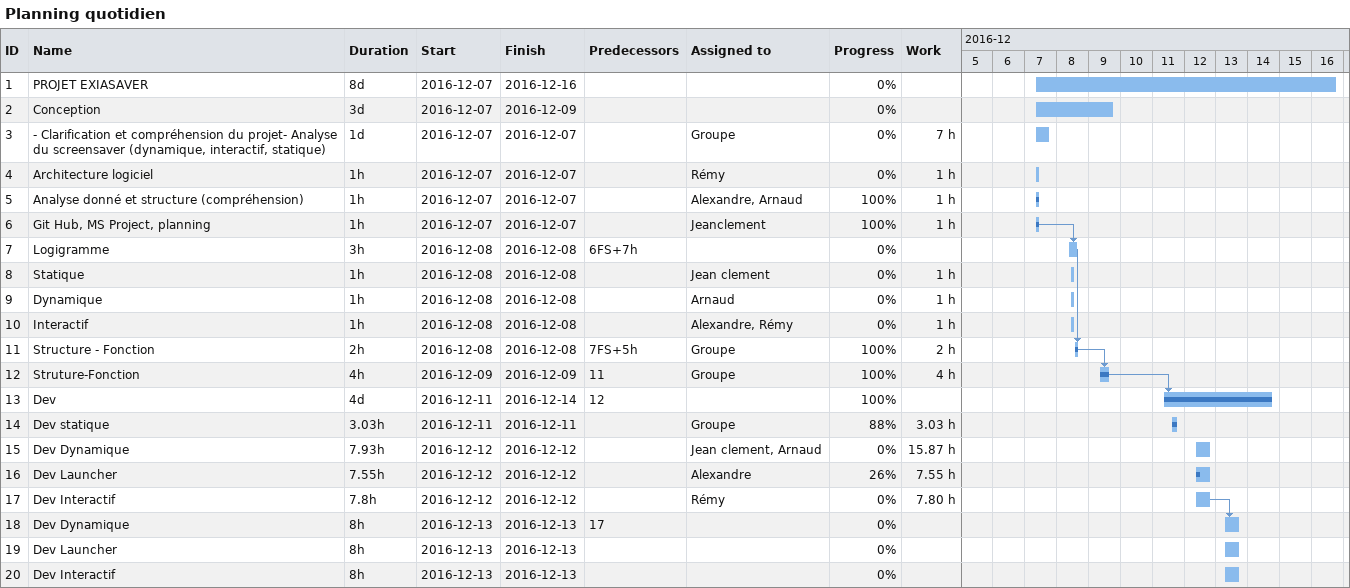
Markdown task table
Planning quotidien

| ID | Task | Duration | Start | Finish | Predecessors | Resources | % complete | Work (h) |
|---|---|---|---|---|---|---|---|---|
| 1 | PROJET EXIASAVER | 8d | 2016-12-07 | 2016-12-16 |  |  | 0 |  |
| 2 | Conception | 3d | 2016-12-07 | 2016-12-09 |  |  | 0 |  |
| 3 | - Clarification et compréhension du projet- Analyse du screensaver (dynamique, interactif, statique) | 1d | 2016-12-07 | 2016-12-07 |  | Groupe | 0 | 7 |
| 4 | Architecture logiciel | 1h | 2016-12-07 | 2016-12-07 |  | Rémy | 0 | 1 |
| 5 | Analyse donné et structure (compréhension) | 1h | 2016-12-07 | 2016-12-07 |  | Alexandre, Arnaud | 100 | 1 |
| 6 | Git Hub, MS Project, planning | 1h | 2016-12-07 | 2016-12-07 |  | Jeanclement | 100 | 1 |
| 7 | Logigramme | 3h | 2016-12-08 | 2016-12-08 | 6FS+7h |  | 0 |  |
| 8 | Statique | 1h | 2016-12-08 | 2016-12-08 |  | Jean clement | 0 | 1 |
| 9 | Dynamique | 1h | 2016-12-08 | 2016-12-08 |  | Arnaud | 0 | 1 |
| 10 | Interactif | 1h | 2016-12-08 | 2016-12-08 |  | Alexandre, Rémy | 0 | 1 |
| 11 | Structure - Fonction | 2h | 2016-12-08 | 2016-12-08 | 7FS+5h | Groupe | 100 | 2 |
| 12 | Struture-Fonction | 4h | 2016-12-09 | 2016-12-09 | 11 | Groupe | 100 | 4 |
| 13 | Dev | 4d | 2016-12-11 | 2016-12-14 | 12 |  | 100 |  |
| 14 | Dev statique | 3.03h | 2016-12-11 | 2016-12-11 |  | Groupe | 88 | 3.03 |
| 15 | Dev Dynamique | 7.93h | 2016-12-12 | 2016-12-12 |  | Jean clement, Arnaud | 0 | 15.87 |
| 16 | Dev Launcher | 7.55h | 2016-12-12 | 2016-12-12 |  | Alexandre | 26 | 7.55 |
| 17 | Dev Interactif | 7.8h | 2016-12-12 | 2016-12-12 |  | Rémy | 0 | 7.80 |
| 18 | Dev Dynamique | 8h | 2016-12-13 | 2016-12-13 | 17 |  | 0 |  |
| 19 | Dev Launcher | 8h | 2016-12-13 | 2016-12-13 |  |  | 0 |  |
| 20 | Dev Interactif | 8h | 2016-12-13 | 2016-12-13 |  |  | 0 |  |
